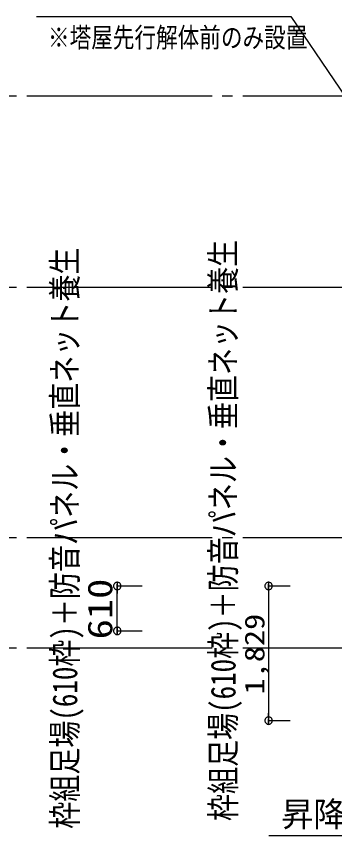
# Model space of a CAD drawing. Units: millimetres, scale not verified. Extents: x -28066 to 28517, y -19778 to 19827.
# Drawn here: x -13374 to -9046, y -8892 to 2239 of the extents above; entities that cross this region are included whole.
import ezdxf
from ezdxf.enums import TextEntityAlignment as Align

# ---------------------------------------------------------------- set-up
doc = ezdxf.new("R2010")
doc.units = ezdxf.units.MM
doc.header["$LTSCALE"] = 140
doc.linetypes.add('LONG_CHAIN', pattern=[21, 18, -1, 1, -1])
for name, color, linetype in [('0-1_基準芯', 7, 'Continuous'), ('0-4_50', 7, 'Continuous'), ('1-6_50_SNP', 7, 'Continuous'), ('1-7_0', 7, 'Continuous')]:
    doc.layers.add(name, color=color, linetype=linetype)
doc.styles.add('ＭＳ ゴシック', font='')
doc.styles.get('ＭＳ ゴシック').set_extended_font_data('MS Gothic')

# ---------------------------------------------------------------- blocks, each defined once
blk = doc.blocks.new('_DOT')
at = {"layer": '1-7_0'}
blk.add_line((-0.5, 0), (-1, 0), dxfattribs=at)
for points in [[(0.502, -0.032), (0.496, 0.063), (0.484, 0.124), (0.465, 0.184), (0.438, 0.241), (0.405, 0.294), (0.364, 0.342), (0.319, 0.385), (0.268, 0.422), (0.213, 0.452), (0.155, 0.476), (0.094, 0.491), (0.031, 0.499), (-0.031, 0.499), (-0.094, 0.491), (-0.155, 0.476), (-0.213, 0.452), (-0.268, 0.422), (-0.319, 0.385), (-0.364, 0.342), (-0.405, 0.294), (-0.438, 0.241), (-0.465, 0.184), (-0.484, 0.124), (-0.502, 0.032), (-0.5, 0), (0, 0)], [(-0.502, 0.032), (-0.496, -0.063), (-0.484, -0.124), (-0.465, -0.184), (-0.438, -0.241), (-0.405, -0.294), (-0.364, -0.342), (-0.319, -0.385), (-0.268, -0.422), (-0.213, -0.452), (-0.155, -0.476), (-0.094, -0.491), (-0.031, -0.499), (0.031, -0.499), (0.094, -0.491), (0.155, -0.476), (0.213, -0.452), (0.268, -0.422), (0.319, -0.385), (0.364, -0.342), (0.405, -0.294), (0.438, -0.241), (0.465, -0.184), (0.484, -0.124), (0.502, -0.032), (0.5, 0), (0, 0)]]:
    blk.add_lwpolyline(points, close=True, dxfattribs=at)

msp = doc.modelspace()

# ---------------------------------------------------------------- linework, layer by layer
at = {"layer": '0-1_基準芯', "linetype": 'LONG_CHAIN'}
for p, q in [((-16173.1, 1160.2), (10849.6, 1160.2)), ((-16173.1, -1439.8), (10849.6, -1439.8)), ((-16173.1, -4839.8), (10849.6, -4839.8)), ((-16173.1, -6339.8), (10849.6, -6339.8))]:
    msp.add_line(p, q, dxfattribs=at)
at = {"layer": '0-4_50'}
for points in [[(-13102.3, 2238.7), (-9639.4, 2238.7), (-8474.1, 515.4), (-8579.3, 819.8)], [(-9938.9, -8892.4), (-6747.4, -8892.4), (-5151.7, -7171.5), (-5424.3, -7342.9)]]:
    msp.add_lwpolyline(points, dxfattribs=at)
at = {"layer": '1-6_50_SNP'}
for p, q in [((-12001.6, -6110.8), (-12001.6, -5500.8)), ((-12001.6, -5500.8), (-11662.6, -5500.8)), ((-9943.7, -5500.8), (-9943.7, -7329.8)), ((-9943.7, -5500.8), (-9649.7, -5500.8)), ((-12001.6, -6110.8), (-11662.6, -6110.8)), ((-9943.7, -7329.8), (-9649.7, -7329.8))]:
    msp.add_line(p, q, dxfattribs=at)

# ---------------------------------------------------------------- block references
at = {"layer": '1-6_50_SNP', "xscale": 100.8, "yscale": 100.8}
for p, rotation in [((-12001.6, -5500.8), 90), ((-9943.7, -5500.8), 90), ((-12001.6, -6110.8), 270), ((-9943.7, -7329.8), 270)]:
    msp.add_blockref('_DOT', p, dxfattribs=dict(at, rotation=rotation))

# ---------------------------------------------------------------- texts
at = {"layer": '0-4_50', "style": 'ＭＳ ゴシック'}
for s, height, width, p in [('※塔屋先行解体前のみ設置', 269.4, 0.8, (-12944, 1736.6)), ('昇降設備(ﾀﾗｯﾌﾟ)', 336.7, 0.95, (-9770.9, -8870.9))]:
    msp.add_text(s, height=height, dxfattribs=dict(at, width=width)).set_placement(p, align=Align.BOTTOM_LEFT)
at = {"layer": '0-4_50', "style": 'ＭＳ ゴシック', "width": 0.8}
for p in [(-10292.8, -8693.9), (-12445.7, -8798.9)]:
    msp.add_text('枠組足場(610枠)＋防音パネル・垂直ネット養生', height=336.7, rotation=90, dxfattribs=at).set_placement(p, align=Align.BOTTOM_LEFT)
at = {"layer": '1-6_50_SNP', "style": 'ＭＳ ゴシック', "width": 1.2}
for s, height, p in [('610', 336.7, (-11968.3, -6225.8)), ('1,829', 268.9, (-9919.9, -6975.3))]:
    msp.add_text(s, height=height, rotation=90, dxfattribs=at).set_placement(p, align=Align.BOTTOM_LEFT)

doc.saveas('drawing.dxf')
